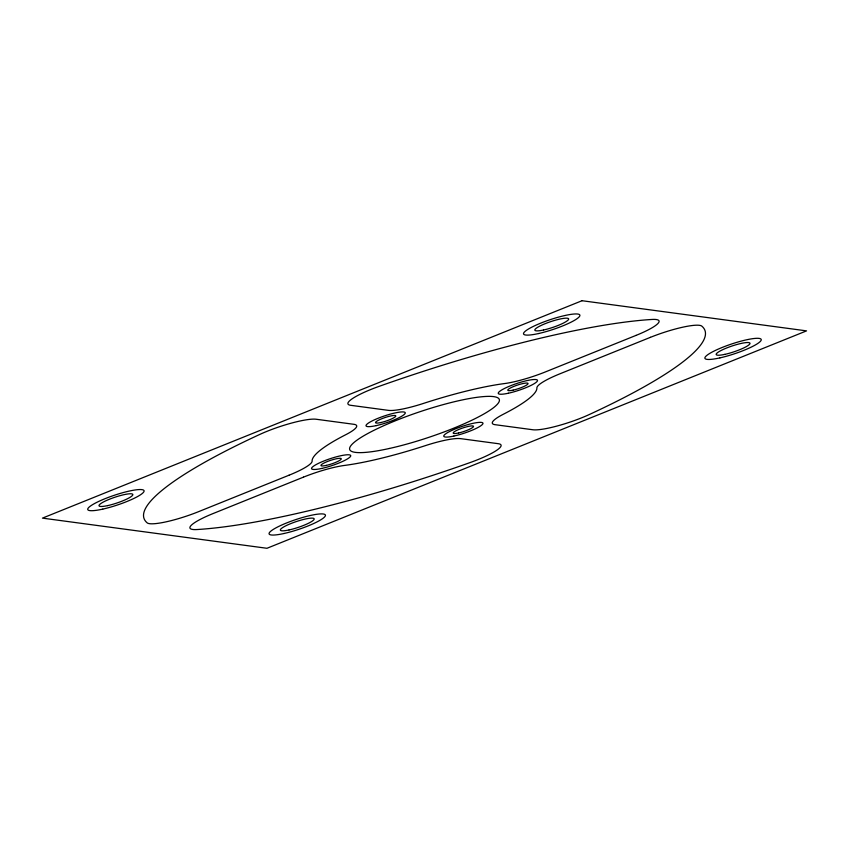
<?xml version="1.0" encoding="UTF-8"?>
<svg xmlns="http://www.w3.org/2000/svg" width="849" height="849" viewBox="0 0 849 849"><rect width="100%" height="100%" fill="white"/><g stroke="black" fill="none" stroke-linecap="round" stroke-linejoin="round"><path stroke-width="1.27" d="M582.032 300.716L42.45 518.123L266.968 548.284L806.55 330.877L582.032 300.716M289.042 475.207L198.549 511.671A39.436 6.781 -18.5 0 1 147.174 522.857A295.792 50.855 -18.5 0 1 259.603 434.518A39.436 6.781 -18.5 0 1 316.178 419.247L353.842 424.298A39.436 6.781 -18.5 0 1 345.564 434.805A118.319 20.344 -18.5 0 0 312.114 461.081A39.436 6.781 -18.5 0 1 289.042 475.207M636.06 335.387L545.557 371.851A39.436 6.781 -18.5 0 1 504.497 383.568A118.319 20.344 -18.5 0 0 423.386 403.445A39.436 6.781 -18.5 0 1 388.428 410.364L350.764 405.313A39.436 6.781 -18.5 0 1 379.333 386.274A295.792 50.855 -18.5 0 1 652 319.457A39.436 6.781 -18.5 0 1 636.06 335.387M303.443 477.149L212.94 513.613A39.436 6.781 -18.5 0 0 197 529.543A295.792 50.855 -18.5 0 0 469.667 462.726A39.436 6.781 -18.5 0 0 498.236 443.687L460.572 438.636A39.436 6.781 -18.5 0 0 425.614 445.555A118.319 20.344 -18.5 0 1 344.503 465.432A39.436 6.781 -18.5 0 0 303.443 477.149M650.451 337.329L559.958 373.793A39.436 6.781 -18.5 0 0 536.886 387.919A118.319 20.344 -18.5 0 1 503.436 414.195A39.436 6.781 -18.5 0 0 495.158 424.702L532.822 429.753A39.436 6.781 -18.5 0 0 589.397 414.482A295.792 50.855 -18.5 0 0 701.826 326.143A39.436 6.781 -18.5 0 0 650.451 337.329M284.097 533.48A29.662 5.094 -18.5 0 0 325.422 515.163A29.662 5.094 -18.5 0 0 282.282 524.778A29.662 5.094 -18.5 0 0 284.097 533.48M719.91 357.885A29.662 5.094 -18.5 0 0 761.235 339.568A29.662 5.094 -18.5 0 0 718.095 349.183A29.662 5.094 -18.5 0 0 719.91 357.885M102.75 509.124A29.662 5.094 -18.5 0 0 144.075 490.807A29.662 5.094 -18.5 0 0 100.935 500.422A29.662 5.094 -18.5 0 0 102.75 509.124M538.574 333.53A29.662 5.094 -18.5 0 0 579.888 315.212A29.662 5.094 -18.5 0 0 536.748 324.827A29.662 5.094 -18.5 0 0 538.574 333.53M389.479 448.452A78.883 13.563 -18.5 0 0 499.371 399.73A78.883 13.563 -18.5 0 0 384.639 425.307A78.883 13.563 -18.5 0 0 389.479 448.452M107.706 505.601A17.829 3.067 -18.5 0 0 132.847 494.585A17.829 3.067 -18.5 0 0 107.197 500.178A17.829 3.067 -18.5 0 0 107.706 505.601M289.053 529.956A17.829 3.067 -18.5 0 0 314.194 518.941A17.829 3.067 -18.5 0 0 288.543 524.533A17.829 3.067 -18.5 0 0 289.053 529.956M724.866 354.362A17.829 3.067 -18.5 0 0 750.007 343.346A17.829 3.067 -18.5 0 0 724.356 348.939A17.829 3.067 -18.5 0 0 724.866 354.362M543.519 330.006A17.829 3.067 -18.5 0 0 568.671 318.991A17.829 3.067 -18.5 0 0 543.01 324.583A17.829 3.067 -18.5 0 0 543.519 330.006M380.883 422.537A10.729 1.847 -18.5 0 0 395.825 415.914A10.729 1.847 -18.5 0 0 380.225 419.395A10.729 1.847 -18.5 0 0 380.883 422.537M326.345 465.39A10.729 1.847 -18.5 0 0 341.298 458.757A10.729 1.847 -18.5 0 0 325.687 462.238A10.729 1.847 -18.5 0 0 326.345 465.39M458.598 432.979A10.729 1.847 -18.5 0 0 473.54 426.347A10.729 1.847 -18.5 0 0 457.94 429.827A10.729 1.847 -18.5 0 0 458.598 432.979M513.125 390.126A10.729 1.847 -18.5 0 0 528.067 383.504A10.729 1.847 -18.5 0 0 512.467 386.985A10.729 1.847 -18.5 0 0 513.125 390.126M376.118 425.636A20.663 3.555 -18.5 0 0 405.27 412.869A20.663 3.555 -18.5 0 0 375.534 419.342A20.663 3.555 -18.5 0 0 376.118 425.636M508.371 393.225A20.663 3.555 -18.5 0 0 537.513 380.458A20.663 3.555 -18.5 0 0 507.776 386.932A20.663 3.555 -18.5 0 0 508.371 393.225M453.844 436.068A20.663 3.555 -18.5 0 0 482.985 423.301A20.663 3.555 -18.5 0 0 453.249 429.785A20.663 3.555 -18.5 0 0 453.844 436.068M321.591 468.478A20.663 3.555 -18.5 0 0 350.743 455.711A20.663 3.555 -18.5 0 0 321.007 462.196A20.663 3.555 -18.5 0 0 321.591 468.478"/></g></svg>
